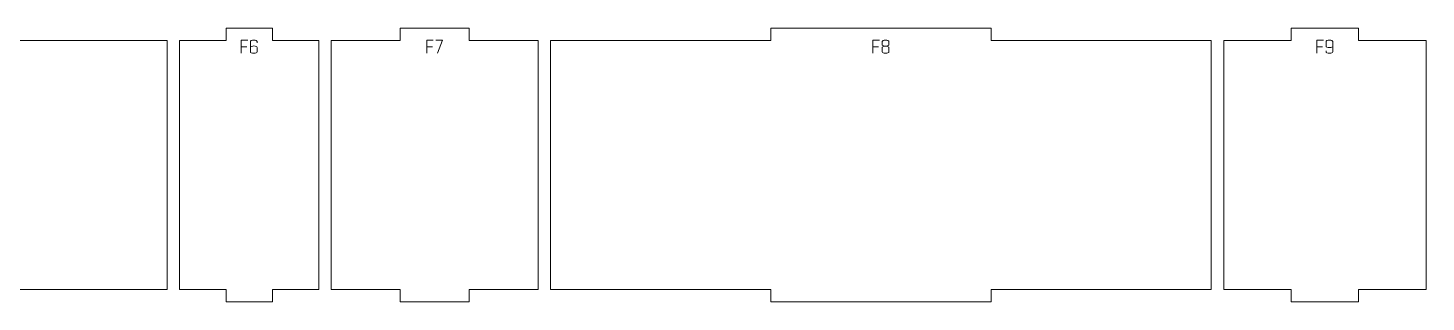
# Model space of a CAD drawing. Header units: centimetres. Extents: x -249 to 275, y -506 to 461.
# Drawn here: x -190.52 to -156.78, y -1.02 to 5.58 of the extents above; entities that cross this region are included whole.
import ezdxf

# ---------------------------------------------------------------- set-up
doc = ezdxf.new("R2010")
doc.units = ezdxf.units.CM
doc.header["$MEASUREMENT"] = 0
doc.layers.add('Capa 1', color=7, linetype='Continuous')

msp = doc.modelspace()

# ---------------------------------------------------------------- linework, layer by layer
at = {"layer": 'Capa 1', "color": 240, "lineweight": 9}
for points in [[(-203.42126, 5.28157), (-203.42126, 5.28157), (-203.42126, -0.71843), (-203.42126, -0.71843), (-203.42126, -0.71843), (-198.00176, -0.71843), (-198.00176, -0.71843), (-198.00176, -0.71843), (-198.00176, -1.01843), (-198.00176, -1.01843), (-198.00176, -1.01843), (-192.58227, -1.01843), (-192.58227, -1.01843), (-192.58227, -1.01843), (-192.58227, -0.71843), (-192.58227, -0.71843), (-192.58227, -0.71843), (-187.16277, -0.71843), (-187.16277, -0.71843), (-187.16277, -0.71843), (-187.16277, 5.28157), (-187.16277, 5.28157), (-187.16277, 5.28157), (-192.58227, 5.28157), (-192.58227, 5.28157), (-192.58227, 5.28157), (-192.58227, 5.58157), (-192.58227, 5.58157), (-192.58227, 5.58157), (-198.00176, 5.58157), (-198.00176, 5.58157), (-198.00176, 5.58157), (-198.00176, 5.28157), (-198.00176, 5.28157), (-198.00176, 5.28157), (-203.42126, 5.28157), (-203.42126, 5.28157)], [(-186.86277, 5.28157), (-186.86277, 5.28157), (-186.86277, -0.71843), (-186.86277, -0.71843), (-186.86277, -0.71843), (-185.74345, -0.71843), (-185.74345, -0.71843), (-185.74345, -0.71843), (-185.74345, -1.01843), (-185.74345, -1.01843), (-185.74345, -1.01843), (-184.62413, -1.01843), (-184.62413, -1.01843), (-184.62413, -1.01843), (-184.62413, -0.71843), (-184.62413, -0.71843), (-184.62413, -0.71843), (-183.50481, -0.71843), (-183.50481, -0.71843), (-183.50481, -0.71843), (-183.50481, 5.28157), (-183.50481, 5.28157), (-183.50481, 5.28157), (-184.62413, 5.28157), (-184.62413, 5.28157), (-184.62413, 5.28157), (-184.62413, 5.58157), (-184.62413, 5.58157), (-184.62413, 5.58157), (-185.74345, 5.58157), (-185.74345, 5.58157), (-185.74345, 5.58157), (-185.74345, 5.28157), (-185.74345, 5.28157), (-185.74345, 5.28157), (-186.86277, 5.28157), (-186.86277, 5.28157)], [(-183.20481, 5.28157), (-183.20481, 5.28157), (-183.20481, -0.71843), (-183.20481, -0.71843), (-183.20481, -0.71843), (-181.53887, -0.71843), (-181.53887, -0.71843), (-181.53887, -0.71843), (-181.53887, -1.01843), (-181.53887, -1.01843), (-181.53887, -1.01843), (-179.87293, -1.01843), (-179.87293, -1.01843), (-179.87293, -1.01843), (-179.87293, -0.71843), (-179.87293, -0.71843), (-179.87293, -0.71843), (-178.20699, -0.71843), (-178.20699, -0.71843), (-178.20699, -0.71843), (-178.20699, 5.28157), (-178.20699, 5.28157), (-178.20699, 5.28157), (-179.87293, 5.28157), (-179.87293, 5.28157), (-179.87293, 5.28157), (-179.87293, 5.58157), (-179.87293, 5.58157), (-179.87293, 5.58157), (-181.53887, 5.58157), (-181.53887, 5.58157), (-181.53887, 5.58157), (-181.53887, 5.28157), (-181.53887, 5.28157), (-181.53887, 5.28157), (-183.20481, 5.28157), (-183.20481, 5.28157)], [(-177.90699, 5.28157), (-177.90699, 5.28157), (-177.90699, -0.71843), (-177.90699, -0.71843), (-177.90699, -0.71843), (-172.59132, -0.71843), (-172.59132, -0.71843), (-172.59132, -0.71843), (-172.59132, -1.01843), (-172.59132, -1.01843), (-172.59132, -1.01843), (-167.27564, -1.01843), (-167.27564, -1.01843), (-167.27564, -1.01843), (-167.27564, -0.71843), (-167.27564, -0.71843), (-167.27564, -0.71843), (-161.95997, -0.71843), (-161.95997, -0.71843), (-161.95997, -0.71843), (-161.95997, 5.28157), (-161.95997, 5.28157), (-161.95997, 5.28157), (-167.27564, 5.28157), (-167.27564, 5.28157), (-167.27564, 5.28157), (-167.27564, 5.58157), (-167.27564, 5.58157), (-167.27564, 5.58157), (-172.59132, 5.58157), (-172.59132, 5.58157), (-172.59132, 5.58157), (-172.59132, 5.28157), (-172.59132, 5.28157), (-172.59132, 5.28157), (-177.90699, 5.28157), (-177.90699, 5.28157)], [(-161.65997, 5.28157), (-161.65997, 5.28157), (-161.65997, -0.71843), (-161.65997, -0.71843), (-161.65997, -0.71843), (-160.0317, -0.71843), (-160.0317, -0.71843), (-160.0317, -0.71843), (-160.0317, -1.01843), (-160.0317, -1.01843), (-160.0317, -1.01843), (-158.40343, -1.01843), (-158.40343, -1.01843), (-158.40343, -1.01843), (-158.40343, -0.71843), (-158.40343, -0.71843), (-158.40343, -0.71843), (-156.77516, -0.71843), (-156.77516, -0.71843), (-156.77516, -0.71843), (-156.77516, 5.28157), (-156.77516, 5.28157), (-156.77516, 5.28157), (-158.40343, 5.28157), (-158.40343, 5.28157), (-158.40343, 5.28157), (-158.40343, 5.58157), (-158.40343, 5.58157), (-158.40343, 5.58157), (-160.0317, 5.58157), (-160.0317, 5.58157), (-160.0317, 5.58157), (-160.0317, 5.28157), (-160.0317, 5.28157), (-160.0317, 5.28157), (-161.65997, 5.28157), (-161.65997, 5.28157)]]:
    msp.add_open_spline(points, degree=3, knots=[0, 0, 0, 0, 0.08333333, 0.08333333, 0.08333333, 0.16666667, 0.16666667, 0.16666667, 0.25, 0.25, 0.25, 0.33333333, 0.33333333, 0.33333333, 0.41666667, 0.41666667, 0.41666667, 0.5, 0.5, 0.5, 0.58333333, 0.58333333, 0.58333333, 0.66666667, 0.66666667, 0.66666667, 0.75, 0.75, 0.75, 0.83333333, 0.83333333, 0.83333333, 0.91666667, 0.91666667, 0.91666667, 1, 1, 1, 1], dxfattribs=at)
at = {"layer": 'Capa 1', "color": 114, "lineweight": 9}
for points, knots in [([(-185.37641, 4.97197), (-185.37641, 4.97197), (-185.37641, 5.28841), (-185.37641, 5.28841), (-185.37641, 5.28841), (-185.22002, 5.28841), (-185.22002, 5.28841), (-185.22002, 5.28841), (-185.37641, 5.28841), (-185.37641, 5.28841), (-185.37641, 5.28841), (-185.37641, 5.13202), (-185.37641, 5.13202), (-185.37641, 5.13202), (-185.24204, 5.13202), (-185.24204, 5.13202), (-185.24204, 5.13202), (-185.37641, 5.13202), (-185.37641, 5.13202), (-185.37641, 5.13202), (-185.37641, 4.97197), (-185.37641, 4.97197)], [0, 0, 0, 0, 0.14285714, 0.14285714, 0.14285714, 0.28571429, 0.28571429, 0.28571429, 0.42857143, 0.42857143, 0.42857143, 0.57142857, 0.57142857, 0.57142857, 0.71428571, 0.71428571, 0.71428571, 0.85714286, 0.85714286, 0.85714286, 1, 1, 1, 1]), ([(-185.07373, 4.97197), (-185.09727, 4.97197), (-185.11692, 4.97541), (-185.13266, 4.98229), (-185.14841, 4.98917), (-185.15628, 4.9975), (-185.15628, 5.00728), (-185.15628, 5.00728), (-185.15628, 5.11414), (-185.15628, 5.11414), (-185.15628, 5.11414), (-185.15628, 5.2531), (-185.15628, 5.2531), (-185.15628, 5.26288), (-185.14841, 5.27121), (-185.13266, 5.27809), (-185.11692, 5.28497), (-185.09727, 5.28841), (-185.07373, 5.28841), (-185.05019, 5.28841), (-185.03054, 5.28497), (-185.0148, 5.27809), (-184.99905, 5.27121), (-184.99118, 5.26288), (-184.99118, 5.2531), (-184.99118, 5.2531), (-184.99118, 5.22742), (-184.99118, 5.22742), (-184.99118, 5.22742), (-184.99118, 5.2531), (-184.99118, 5.2531), (-184.99118, 5.26288), (-184.99905, 5.27121), (-185.0148, 5.27809), (-185.03054, 5.28497), (-185.05019, 5.28841), (-185.07373, 5.28841), (-185.09727, 5.28841), (-185.11692, 5.28497), (-185.13266, 5.27809), (-185.14841, 5.27121), (-185.15628, 5.26288), (-185.15628, 5.2531), (-185.15628, 5.2531), (-185.15628, 5.11414), (-185.15628, 5.11414), (-185.15628, 5.12331), (-185.14673, 5.13149), (-185.12762, 5.13867), (-185.10851, 5.14586), (-185.09055, 5.14945), (-185.07373, 5.14945), (-185.05019, 5.14945), (-185.03054, 5.14601), (-185.0148, 5.13913), (-184.99905, 5.13225), (-184.99118, 5.12392), (-184.99118, 5.11414), (-184.99118, 5.11414), (-184.99118, 5.00728), (-184.99118, 5.00728), (-184.99118, 4.9975), (-184.99905, 4.98917), (-185.0148, 4.98229), (-185.03054, 4.97541), (-185.05019, 4.97197), (-185.07373, 4.97197)], [0, 0, 0, 0, 0.04545455, 0.04545455, 0.04545455, 0.09090909, 0.09090909, 0.09090909, 0.13636364, 0.13636364, 0.13636364, 0.18181818, 0.18181818, 0.18181818, 0.22727273, 0.22727273, 0.22727273, 0.27272727, 0.27272727, 0.27272727, 0.31818182, 0.31818182, 0.31818182, 0.36363636, 0.36363636, 0.36363636, 0.40909091, 0.40909091, 0.40909091, 0.45454545, 0.45454545, 0.45454545, 0.5, 0.5, 0.5, 0.54545455, 0.54545455, 0.54545455, 0.59090909, 0.59090909, 0.59090909, 0.63636364, 0.63636364, 0.63636364, 0.68181818, 0.68181818, 0.68181818, 0.72727273, 0.72727273, 0.72727273, 0.77272727, 0.77272727, 0.77272727, 0.81818182, 0.81818182, 0.81818182, 0.86363636, 0.86363636, 0.86363636, 0.90909091, 0.90909091, 0.90909091, 0.95454545, 0.95454545, 0.95454545, 1, 1, 1, 1]), ([(-185.15628, 5.00728), (-185.15628, 4.9975), (-185.14841, 4.98917), (-185.13266, 4.98229), (-185.11692, 4.97541), (-185.09727, 4.97197), (-185.07373, 4.97197), (-185.05019, 4.97197), (-185.03054, 4.97541), (-185.0148, 4.98229), (-184.99905, 4.98917), (-184.99118, 4.9975), (-184.99118, 5.00728), (-184.99118, 5.00728), (-184.99118, 5.11414), (-184.99118, 5.11414), (-184.99118, 5.12392), (-184.99905, 5.13225), (-185.0148, 5.13913), (-185.03054, 5.14601), (-185.05019, 5.14945), (-185.07373, 5.14945), (-185.09055, 5.14945), (-185.10851, 5.14586), (-185.12762, 5.13867), (-185.14673, 5.13149), (-185.15628, 5.12331), (-185.15628, 5.11414), (-185.15628, 5.11414), (-185.15628, 5.00728), (-185.15628, 5.00728)], [0, 0, 0, 0, 0.1, 0.1, 0.1, 0.2, 0.2, 0.2, 0.3, 0.3, 0.3, 0.4, 0.4, 0.4, 0.5, 0.5, 0.5, 0.6, 0.6, 0.6, 0.7, 0.7, 0.7, 0.8, 0.8, 0.8, 0.9, 0.9, 0.9, 1, 1, 1, 1]), ([(-180.89577, 4.97197), (-180.89577, 4.97197), (-180.89577, 5.28841), (-180.89577, 5.28841), (-180.89577, 5.28841), (-180.73938, 5.28841), (-180.73938, 5.28841), (-180.73938, 5.28841), (-180.89577, 5.28841), (-180.89577, 5.28841), (-180.89577, 5.28841), (-180.89577, 5.13202), (-180.89577, 5.13202), (-180.89577, 5.13202), (-180.7614, 5.13202), (-180.7614, 5.13202), (-180.7614, 5.13202), (-180.89577, 5.13202), (-180.89577, 5.13202), (-180.89577, 5.13202), (-180.89577, 4.97197), (-180.89577, 4.97197)], [0, 0, 0, 0, 0.14285714, 0.14285714, 0.14285714, 0.28571429, 0.28571429, 0.28571429, 0.42857143, 0.42857143, 0.42857143, 0.57142857, 0.57142857, 0.57142857, 0.71428571, 0.71428571, 0.71428571, 0.85714286, 0.85714286, 0.85714286, 1, 1, 1, 1]), ([(-180.63712, 4.97197), (-180.63712, 4.97197), (-180.51604, 5.28841), (-180.51604, 5.28841), (-180.51604, 5.28841), (-180.67564, 5.28841), (-180.67564, 5.28841), (-180.67564, 5.28841), (-180.51604, 5.28841), (-180.51604, 5.28841), (-180.51604, 5.28841), (-180.63712, 4.97197), (-180.63712, 4.97197)], [0, 0, 0, 0, 0.25, 0.25, 0.25, 0.5, 0.5, 0.5, 0.75, 0.75, 0.75, 1, 1, 1, 1]), ([(-170.1261, 4.97197), (-170.1261, 4.97197), (-170.1261, 5.28841), (-170.1261, 5.28841), (-170.1261, 5.28841), (-169.96971, 5.28841), (-169.96971, 5.28841), (-169.96971, 5.28841), (-170.1261, 5.28841), (-170.1261, 5.28841), (-170.1261, 5.28841), (-170.1261, 5.13202), (-170.1261, 5.13202), (-170.1261, 5.13202), (-169.99173, 5.13202), (-169.99173, 5.13202), (-169.99173, 5.13202), (-170.1261, 5.13202), (-170.1261, 5.13202), (-170.1261, 5.13202), (-170.1261, 4.97197), (-170.1261, 4.97197)], [0, 0, 0, 0, 0.14285714, 0.14285714, 0.14285714, 0.28571429, 0.28571429, 0.28571429, 0.42857143, 0.42857143, 0.42857143, 0.57142857, 0.57142857, 0.57142857, 0.71428571, 0.71428571, 0.71428571, 0.85714286, 0.85714286, 0.85714286, 1, 1, 1, 1]), ([(-169.90597, 5.1788), (-169.90597, 5.17085), (-169.90031, 5.16367), (-169.889, 5.15725), (-169.87769, 5.15083), (-169.85583, 5.14655), (-169.82342, 5.14441), (-169.79101, 5.14655), (-169.76915, 5.15083), (-169.75784, 5.15725), (-169.74653, 5.16367), (-169.74087, 5.17085), (-169.74087, 5.1788), (-169.74087, 5.1788), (-169.74087, 5.2531), (-169.74087, 5.2531), (-169.74087, 5.26288), (-169.74874, 5.27121), (-169.76449, 5.27809), (-169.78023, 5.28497), (-169.79988, 5.28841), (-169.82342, 5.28841), (-169.84696, 5.28841), (-169.86661, 5.28497), (-169.88235, 5.27809), (-169.8981, 5.27121), (-169.90597, 5.26288), (-169.90597, 5.2531), (-169.90597, 5.2531), (-169.90597, 5.1788), (-169.90597, 5.1788)], [0, 0, 0, 0, 0.1, 0.1, 0.1, 0.2, 0.2, 0.2, 0.3, 0.3, 0.3, 0.4, 0.4, 0.4, 0.5, 0.5, 0.5, 0.6, 0.6, 0.6, 0.7, 0.7, 0.7, 0.8, 0.8, 0.8, 0.9, 0.9, 0.9, 1, 1, 1, 1]), ([(-169.82342, 4.97197), (-169.84696, 4.97197), (-169.86661, 4.97541), (-169.88235, 4.98229), (-169.8981, 4.98917), (-169.90597, 4.9975), (-169.90597, 5.00728), (-169.90597, 5.00728), (-169.90597, 5.11047), (-169.90597, 5.11047), (-169.90597, 5.11873), (-169.90031, 5.12591), (-169.889, 5.13202), (-169.87769, 5.13814), (-169.85583, 5.14227), (-169.82342, 5.14441), (-169.85583, 5.14655), (-169.87769, 5.15083), (-169.889, 5.15725), (-169.90031, 5.16367), (-169.90597, 5.17085), (-169.90597, 5.1788), (-169.90597, 5.1788), (-169.90597, 5.2531), (-169.90597, 5.2531), (-169.90597, 5.26288), (-169.8981, 5.27121), (-169.88235, 5.27809), (-169.86661, 5.28497), (-169.84696, 5.28841), (-169.82342, 5.28841), (-169.79988, 5.28841), (-169.78023, 5.28497), (-169.76449, 5.27809), (-169.74874, 5.27121), (-169.74087, 5.26288), (-169.74087, 5.2531), (-169.74087, 5.2531), (-169.74087, 5.1788), (-169.74087, 5.1788), (-169.74087, 5.17085), (-169.74653, 5.16367), (-169.75784, 5.15725), (-169.76915, 5.15083), (-169.79101, 5.14655), (-169.82342, 5.14441), (-169.79101, 5.14227), (-169.76915, 5.13814), (-169.75784, 5.13202), (-169.74653, 5.12591), (-169.74087, 5.11873), (-169.74087, 5.11047), (-169.74087, 5.11047), (-169.74087, 5.00728), (-169.74087, 5.00728), (-169.74087, 4.9975), (-169.74874, 4.98917), (-169.76449, 4.98229), (-169.78023, 4.97541), (-169.79988, 4.97197), (-169.82342, 4.97197)], [0, 0, 0, 0, 0.05, 0.05, 0.05, 0.1, 0.1, 0.1, 0.15, 0.15, 0.15, 0.2, 0.2, 0.2, 0.25, 0.25, 0.25, 0.3, 0.3, 0.3, 0.35, 0.35, 0.35, 0.4, 0.4, 0.4, 0.45, 0.45, 0.45, 0.5, 0.5, 0.5, 0.55, 0.55, 0.55, 0.6, 0.6, 0.6, 0.65, 0.65, 0.65, 0.7, 0.7, 0.7, 0.75, 0.75, 0.75, 0.8, 0.8, 0.8, 0.85, 0.85, 0.85, 0.9, 0.9, 0.9, 0.95, 0.95, 0.95, 1, 1, 1, 1]), ([(-169.90597, 5.00728), (-169.90597, 4.9975), (-169.8981, 4.98917), (-169.88235, 4.98229), (-169.86661, 4.97541), (-169.84696, 4.97197), (-169.82342, 4.97197), (-169.79988, 4.97197), (-169.78023, 4.97541), (-169.76449, 4.98229), (-169.74874, 4.98917), (-169.74087, 4.9975), (-169.74087, 5.00728), (-169.74087, 5.00728), (-169.74087, 5.11047), (-169.74087, 5.11047), (-169.74087, 5.11873), (-169.74653, 5.12591), (-169.75784, 5.13202), (-169.76915, 5.13814), (-169.79101, 5.14227), (-169.82342, 5.14441), (-169.85583, 5.14227), (-169.87769, 5.13814), (-169.889, 5.13202), (-169.90031, 5.12591), (-169.90597, 5.11873), (-169.90597, 5.11047), (-169.90597, 5.11047), (-169.90597, 5.00728), (-169.90597, 5.00728)], [0, 0, 0, 0, 0.1, 0.1, 0.1, 0.2, 0.2, 0.2, 0.3, 0.3, 0.3, 0.4, 0.4, 0.4, 0.5, 0.5, 0.5, 0.6, 0.6, 0.6, 0.7, 0.7, 0.7, 0.8, 0.8, 0.8, 0.9, 0.9, 0.9, 1, 1, 1, 1]), ([(-159.41018, 4.97197), (-159.41018, 4.97197), (-159.41018, 5.28841), (-159.41018, 5.28841), (-159.41018, 5.28841), (-159.25379, 5.28841), (-159.25379, 5.28841), (-159.25379, 5.28841), (-159.41018, 5.28841), (-159.41018, 5.28841), (-159.41018, 5.28841), (-159.41018, 5.13202), (-159.41018, 5.13202), (-159.41018, 5.13202), (-159.27581, 5.13202), (-159.27581, 5.13202), (-159.27581, 5.13202), (-159.41018, 5.13202), (-159.41018, 5.13202), (-159.41018, 5.13202), (-159.41018, 4.97197), (-159.41018, 4.97197)], [0, 0, 0, 0, 0.14285714, 0.14285714, 0.14285714, 0.28571429, 0.28571429, 0.28571429, 0.42857143, 0.42857143, 0.42857143, 0.57142857, 0.57142857, 0.57142857, 0.71428571, 0.71428571, 0.71428571, 0.85714286, 0.85714286, 0.85714286, 1, 1, 1, 1]), ([(-159.19005, 5.14578), (-159.19005, 5.136), (-159.18218, 5.12767), (-159.16643, 5.12079), (-159.15069, 5.11391), (-159.13104, 5.11047), (-159.1075, 5.11047), (-159.08426, 5.10986), (-159.0647, 5.11269), (-159.0488, 5.11895), (-159.0329, 5.12522), (-159.02495, 5.13417), (-159.02495, 5.14578), (-159.02495, 5.14578), (-159.02495, 5.2531), (-159.02495, 5.2531), (-159.02495, 5.26288), (-159.03282, 5.27121), (-159.04857, 5.27809), (-159.06431, 5.28497), (-159.08396, 5.28841), (-159.1075, 5.28841), (-159.13104, 5.28841), (-159.15069, 5.28497), (-159.16643, 5.27809), (-159.18218, 5.27121), (-159.19005, 5.26288), (-159.19005, 5.2531), (-159.19005, 5.2531), (-159.19005, 5.14578), (-159.19005, 5.14578)], [0, 0, 0, 0, 0.1, 0.1, 0.1, 0.2, 0.2, 0.2, 0.3, 0.3, 0.3, 0.4, 0.4, 0.4, 0.5, 0.5, 0.5, 0.6, 0.6, 0.6, 0.7, 0.7, 0.7, 0.8, 0.8, 0.8, 0.9, 0.9, 0.9, 1, 1, 1, 1]), ([(-159.1075, 4.97197), (-159.13104, 4.97197), (-159.15069, 4.97541), (-159.16643, 4.98229), (-159.18218, 4.98917), (-159.19005, 4.9975), (-159.19005, 5.00728), (-159.19005, 5.00728), (-159.19005, 5.03251), (-159.19005, 5.03251), (-159.19005, 5.03251), (-159.19005, 5.00728), (-159.19005, 5.00728), (-159.19005, 4.9975), (-159.18218, 4.98917), (-159.16643, 4.98229), (-159.15069, 4.97541), (-159.13104, 4.97197), (-159.1075, 4.97197), (-159.08396, 4.97197), (-159.06431, 4.97541), (-159.04857, 4.98229), (-159.03282, 4.98917), (-159.02495, 4.9975), (-159.02495, 5.00728), (-159.02495, 5.00728), (-159.02495, 5.14578), (-159.02495, 5.14578), (-159.02495, 5.13417), (-159.0329, 5.12522), (-159.0488, 5.11895), (-159.0647, 5.11269), (-159.08426, 5.10986), (-159.1075, 5.11047), (-159.13104, 5.11047), (-159.15069, 5.11391), (-159.16643, 5.12079), (-159.18218, 5.12767), (-159.19005, 5.136), (-159.19005, 5.14578), (-159.19005, 5.14578), (-159.19005, 5.2531), (-159.19005, 5.2531), (-159.19005, 5.26288), (-159.18218, 5.27121), (-159.16643, 5.27809), (-159.15069, 5.28497), (-159.13104, 5.28841), (-159.1075, 5.28841), (-159.08396, 5.28841), (-159.06431, 5.28497), (-159.04857, 5.27809), (-159.03282, 5.27121), (-159.02495, 5.26288), (-159.02495, 5.2531), (-159.02495, 5.2531), (-159.02495, 5.14578), (-159.02495, 5.14578), (-159.02495, 5.14578), (-159.02495, 5.00728), (-159.02495, 5.00728), (-159.02495, 4.9975), (-159.03282, 4.98917), (-159.04857, 4.98229), (-159.06431, 4.97541), (-159.08396, 4.97197), (-159.1075, 4.97197)], [0, 0, 0, 0, 0.04545455, 0.04545455, 0.04545455, 0.09090909, 0.09090909, 0.09090909, 0.13636364, 0.13636364, 0.13636364, 0.18181818, 0.18181818, 0.18181818, 0.22727273, 0.22727273, 0.22727273, 0.27272727, 0.27272727, 0.27272727, 0.31818182, 0.31818182, 0.31818182, 0.36363636, 0.36363636, 0.36363636, 0.40909091, 0.40909091, 0.40909091, 0.45454545, 0.45454545, 0.45454545, 0.5, 0.5, 0.5, 0.54545455, 0.54545455, 0.54545455, 0.59090909, 0.59090909, 0.59090909, 0.63636364, 0.63636364, 0.63636364, 0.68181818, 0.68181818, 0.68181818, 0.72727273, 0.72727273, 0.72727273, 0.77272727, 0.77272727, 0.77272727, 0.81818182, 0.81818182, 0.81818182, 0.86363636, 0.86363636, 0.86363636, 0.90909091, 0.90909091, 0.90909091, 0.95454545, 0.95454545, 0.95454545, 1, 1, 1, 1])]:
    msp.add_open_spline(points, degree=3, knots=knots, dxfattribs=at)

doc.saveas('drawing.dxf')
